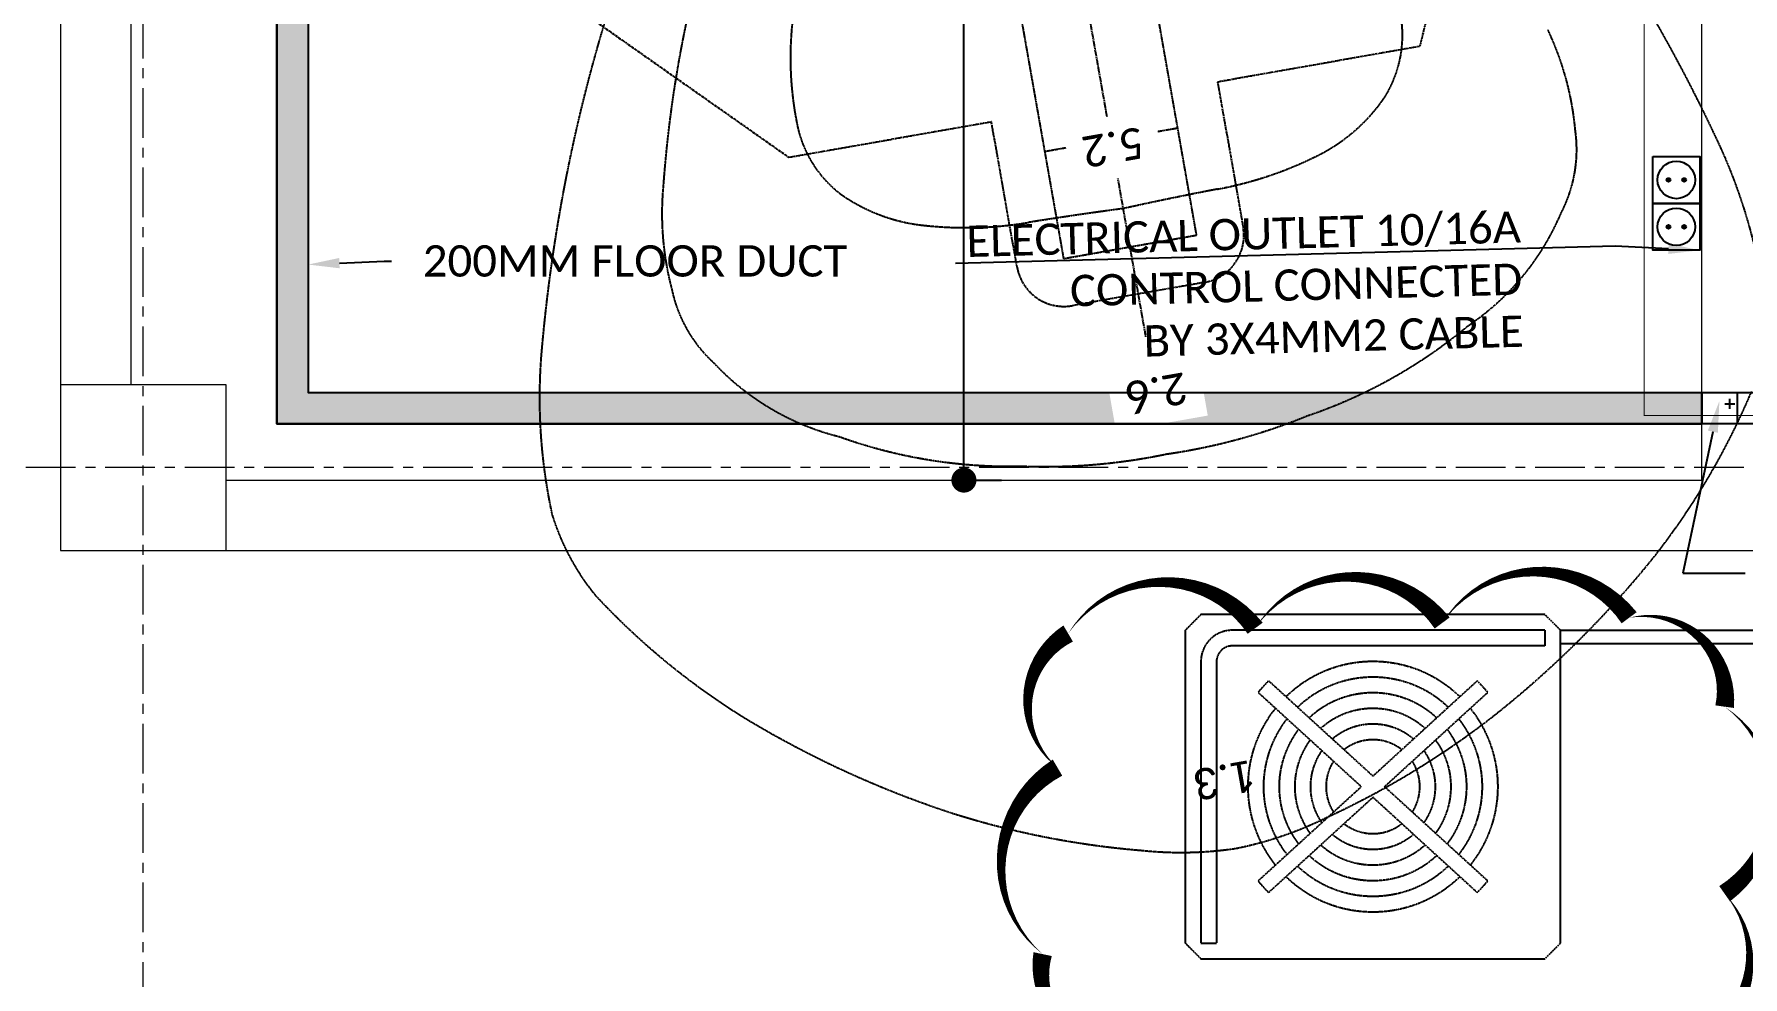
# Model space of a CAD drawing. Header units: millimetres. Extents: x 26027 to 581921, y 7230 to 233891.
# Drawn here: x 451104 to 456567, y 140717 to 143731 of the extents above; entities that cross this region are included whole.
import ezdxf
from ezdxf import colors
from ezdxf.entities.mleader import LeaderData, LeaderLine
from ezdxf.math import Vec2, Vec3

# ---------------------------------------------------------------- set-up
doc = ezdxf.new("R2010")
doc.units = ezdxf.units.MM
doc.header["$LTSCALE"] = 5
doc.set_wipeout_variables(frame=1)
for name, pattern in [('AXES2', [1.125, 0.75, -0.125, 0.125, -0.125]), ('CACHE', [0.375, 0.25, -0.125]), ('CENTER', [50.8, 31.75, -6.35, 6.35, -6.35]), ('FANTOME', [2.5, 1.25, -0.25, 0.25, -0.25, 0.25, -0.25])]:
    doc.linetypes.add(name, pattern=pattern)
for name, color, linetype in [('axes', 9, 'Continuous'), ('GE-CLEARANCE', 83, 'FANTOME'), ('GE-ELEC_EQUIPMENT', 232, 'Continuous'), ('GE-EQUIPMENT_INSERTION', 140, 'Continuous'), ('GE-EQUIPMENT_MOVEMENT', 241, 'CACHE'), ('GE-MAIN_AXIS', 83, 'AXES2'), ('GE-MM-SCATTER_LINES', 222, 'CACHE'), ('GE-STRUCTURAL_ELEMENTS_CEILING', 204, 'CACHE')]:
    doc.layers.add(name, color=color, linetype=linetype)
doc.layers.add('E-POWR', color=7, linetype='Continuous', lineweight=9, true_color=0x4e7e3e)
doc.layers.add('REV 01', color=7, linetype='Continuous', lineweight=0, true_color=0xe41b4d)
doc.layers.add('GE-DESIGNER_WARNING', color=1, linetype='Continuous', plot=False)
doc.layers.add('Structure', color=20, linetype='Continuous', lineweight=5)
doc.layers.add('Walls', color=32, linetype='Continuous', lineweight=5)
doc.styles.add('GE-TEXT', font='calibri.ttf')
doc.styles.add('ROMANS', font='romans', dxfattribs={"width": 0.8, "height": 100})
doc.styles.get("Standard").update_dxf_attribs({"font": 'calibri.ttf'})
doc.dimstyles.new('100', dxfattribs={"dimscale": 0.8, "dimtxt": 180, "dimasz": 100, "dimexe": 150, "dimexo": 0, "dimgap": 100, "dimtad": 1, "dimtih": 1, "dimtoh": 1, "dimdec": 0, "dimzin": 0, "dimdsep": 46, "dimtxsty": 'ROMANS', "dimblk": 'DOT', "dimcen": 0, "dimclrd": 180, "dimclre": 180, "dimclrt": 180, "dimazin": 0, "dimtfac": 1, "dimtdec": 0, "dimtix": 1, "dimtmove": 2, "dimatfit": 3, "dimldrblk": 'DOT', "dimfxl": 1, "dimtolj": 1, "dimtzin": 0, "dimarcsym": 0})

# ---------------------------------------------------------------- blocks, each defined once
blk = doc.blocks.new('_Dot')
at = {"color": 0, "linetype": 'ByBlock', "lineweight": -2}
blk.add_line((-0.5, 0), (-1, 0), dxfattribs=at)
at = {"color": 0, "linetype": 'ByBlock', "const_width": 0.5}
blk.add_lwpolyline([(-0.25, 0, 1), (0.25, 0, 1)], format="xyb", close=True, dxfattribs=at)
blk = doc.blocks.new('*D478')
at = {"layer": 'DEFPOINTS', "color": 0, "transparency": 16777216}
for p in [(452467.5, 149660.3, 2.4), (454077, 142305.3, 2.4), (454077, 142305.3)]:
    blk.add_point(p, dxfattribs=at)
at = {"layer": 'GE-DESIGNER_WARNING', "color": 180, "lineweight": -2, "transparency": 16777216}
for p, q in [((452467.5, 149660.3), (454197, 149660.3)), ((454077, 149580.3), (454077, 146112.8)), ((454077, 142385.3), (454077, 145852.8)), ((454077, 142305.3), (454197, 142305.3))]:
    blk.add_line(p, q, dxfattribs=at)
at = {"layer": 'GE-DESIGNER_WARNING', "color": 180, "lineweight": -2, "transparency": 16777216, "xscale": 80, "yscale": 80, "zscale": 80}
for p, rotation in [((454077, 149660.3), 90), ((454077, 142305.3), 270)]:
    blk.add_blockref('_Dot', p, dxfattribs=dict(at, rotation=rotation))
at = {"layer": 'GE-DESIGNER_WARNING', "color": 180, "lineweight": 0, "transparency": 16777216, "insert": (454077, 145982.8), "char_height": 100, "attachment_point": 5, "style": 'ROMANS'}
blk.add_mtext('\\A1;7355', dxfattribs=at)
blk = doc.blocks.new('GE-EUR02909')
at = {"layer": 'GE-CLEARANCE'}
blk.add_lwpolyline([(-367, 1538), (-367, 2010.4, -0.414214), (-215, 2162.4), (215, 2162.4, -0.414214), (367, 2010.4), (367, 1538)], format="xyb", dxfattribs=at)
blk.add_lwpolyline([(-367, 1538), (-1025, 1538), (-1425, 624), (-1425, -3055.6), (-500, -4055.6), (500, -4055.6), (1425, -3055.6), (1425, -883.2), (1935.1, -384), (1935.1, 624), (1025, 1538), (367, 1538)], dxfattribs=at)
at = {"layer": 'GE-EQUIPMENT_MOVEMENT'}
for points in [[(-215, 1662.4), (-215, 2010.4), (215, 2010.4), (215, 1662.4)], [(-215, 624), (-215, 1662.4), (215, 1662.4), (215, 624)]]:
    blk.add_lwpolyline(points, dxfattribs=at)
at = {"layer": 'GE-MAIN_AXIS'}
blk.add_line((0, 2301.6), (0, -3908.2), dxfattribs=at)
blk = doc.blocks.new('GE-EUR02460')
at = {"layer": 'GE-MM-SCATTER_LINES', "color": 232, "char_height": 100, "attachment_point": 5, "style": 'GE-TEXT', "bg_fill": 3, "box_fill_scale": 1.5, "bg_fill_color": 256, "bg_fill_transparency": 0}
for s, insert in [('1.3', (-2.3, 3740.6)), ('2.6', (-2.3, 2483.1)), ('5.2', (-2.3, 1686.4))]:
    blk.add_mtext(s, dxfattribs=dict(at, insert=insert))
at = {"layer": 'GE-MM-SCATTER_LINES'}
for points in [[(-2657.8, -1614.2, -0.03216), (-1967.8, -837.7, -0.045456), (-931.8, 0, -0.017391), (-1419.6, 803.5, -0.062199), (-1906.1, 1991.6, -0.077787), (-1968.8, 2530.9, -0.097279)], [(-1877, 2809.7, -0.066731), (-1477.7, 3276.4, -0.05671), (-876.5, 3692.3, -0.056657), (-300.6, 3915.3, -0.064166), (-0.1, 3961.9, -0.064166), (300.5, 3915.3, -0.056657), (876.4, 3692.3, -0.05671), (1477.5, 3276.4, -0.066731), (1876.9, 2809.7, -0.097279), (1968.7, 2530.9, -0.077787), (1905.9, 1991.6, -0.062199), (1419.5, 803.5, -0.017391), (931.6, 0, -0.045456), (1967.7, -837.7, -0.03216), (2657.7, -1614.2, -0.056435), (3120, -2375.1, -0.080983), (3302.7, -3019.9, -0.08099), (3294.1, -3308.8, -0.104284), (3173.5, -3515.9, -0.10881), (2769.6, -3750, -0.052925), (1940, -3915, -0.025926), (-0.1, -3987, -0.025926)], [(1231.4, 957, 0.041082), (1436, 1557.8, 0.088425), (1466.6, 1888.6, 0.156282), (1376.8, 2141.1, 0.144993), (1021.4, 2445, 0.092539), (462.5, 2639.7, 0.061247), (-0.1, 2681.8, 0.061247), (-462.7, 2639.7, 0.092539), (-1021.6, 2445, 0.144993), (-1377, 2141.1, 0.156282), (-1466.8, 1888.6, 0.088425), (-1436.2, 1557.8, 0.041082)], [(-980.1, 1454.5, -0.169962), (-883.4, 1681.2, -0.13336), (-627.5, 1830, -0.06707), (-307.1, 1876.1, 0.006306), (-0.1, 1885.1, 0.006306), (307, 1876.1, -0.06707), (627.3, 1830, -0.13336), (883.3, 1681.2, -0.169962), (979.9, 1454.5, -0.08037), (939.1, 1115.7, -0.039275)]]:
    blk.add_lwpolyline(points, format="xyb", dxfattribs=at)
blk = doc.blocks.new('CHILLER')
at = {"layer": 'GE-STRUCTURAL_ELEMENTS_CEILING', "color": 232, "linetype": 'CACHE'}
for p, q in [((550, 1050), (-450, 1050)), ((550, 1050), (550, 1000)), ((550, 1000), (-450, 1000)), ((-550, 950), (-550, 50)), ((-500, 950), (-500, 50)), ((-550, 50), (-500, 50))]:
    blk.add_line(p, q, dxfattribs=at)
at = {"layer": 'GE-STRUCTURAL_ELEMENTS_CEILING', "color": 232}
for p, q in [((0, 583.9), (-333.4, 888.3)), ((0, 583.9), (333.4, 888.3)), ((-37.1, 550), (-367.2, 851.4)), ((37.1, 550), (367.2, 851.4)), ((-367.2, 248.6), (-37.1, 550)), ((367.2, 248.6), (37.1, 550)), ((-333.4, 211.7), (0, 516.1)), ((333.4, 211.7), (0, 516.1))]:
    blk.add_line(p, q, dxfattribs=at)
blk.add_lwpolyline([(-550, 0), (550, 0), (600, 50), (600, 1050), (550, 1100), (-550, 1100), (-600, 1050), (-600, 50)], close=True, dxfattribs=at)
at = {"layer": 'GE-STRUCTURAL_ELEMENTS_CEILING', "color": 232, "linetype": 'CACHE'}
for radius in [100, 50]:
    blk.add_arc((-450, 950), radius, 90, 180, dxfattribs=at)
at = {"layer": 'GE-STRUCTURAL_ELEMENTS_CEILING', "color": 232}
for radius, start, end in [(400, 45.9808, 134.0192), (475, 134.5856, 140.6195), (350, 46.4935, 133.5065), (475, 39.3805, 45.4144), (300, 47.1776, 132.8224), (400, 141.1859, 218.8141), (350, 141.6986, 218.3014), (250, 48.1366, 131.8634), (350, 321.6986, 38.3014), (400, 321.1859, 38.8141), (300, 142.3828, 217.6172), (200, 49.5782, 130.4218), (300, 322.3828, 37.6172), (250, 143.3417, 216.6583), (200, 144.7833, 215.2167), (150, 51.9915, 128.0085), (200, 324.7833, 35.2167), (250, 323.3417, 36.6583), (150, 147.1966, 212.8034), (150, 327.1966, 32.8034), (200, 229.5782, 310.4218), (150, 231.9915, 308.0085), (300, 227.1776, 312.8224), (250, 228.1366, 311.8634), (350, 226.4935, 313.5065), (475, 219.3805, 225.4144), (400, 225.9808, 314.0192), (475, 314.5856, 320.6195)]:
    blk.add_arc((0, 550), radius, start, end, dxfattribs=at)
blk = doc.blocks.new('GE-230V_PLUG_1_50')
blk.add_wipeout([(0, 150), (150, 150), (150, 0), (0, 0)]).dxf.layer = 'GE-ELEC_EQUIPMENT'
at = {"layer": 'GE-ELEC_EQUIPMENT'}
h = blk.add_hatch(color=256, dxfattribs=at)
h.dxf.hatch_style = 1
h.paths.add_polyline_path([(56, 75, 1), (44, 75, 1)])
h.paths.add_polyline_path([(106, 75, 1), (94, 75, 1)])
blk.add_lwpolyline([(150, 0), (0, 0), (0, 150), (150, 150), (150, 0)], dxfattribs=at)
for centre, radius in [((75, 75), 60), ((50, 75), 6), ((100, 75), 6)]:
    blk.add_circle(centre, radius, dxfattribs=at)

msp = doc.modelspace()

# ---------------------------------------------------------------- hatches: boundary and pattern name
h = msp.add_hatch(color=232)
h.paths.add_polyline_path([(452720.1, 142585.4), (451980.3, 142585.4), (451980.3, 145653, -0.003864), (451880.3, 145727.9), (451880.3, 142485.4), (452721.9, 142485.4, -0.014247)])
h.paths.add_polyline_path([(453382.7, 142585.4), (452720.1, 142585.4, 0.014247), (452721.9, 142485.4), (453556, 142485.4, -0.060991)])
h.paths.add_polyline_path([(455357.1, 142585.4), (453382.7, 142585.4, 0.060991), (453556, 142485.4), (455108.3, 142485.4, 0.009163), (455173.3, 142510.6, 0.030789)])
h.paths.add_polyline_path([(456435.8, 142585.4), (455357.1, 142585.4, -0.030789), (455173.3, 142510.6, -0.009163), (455108.3, 142485.4), (456435.8, 142485.4)])
h.paths.add_polyline_path([(451980.3, 148629.6, 0.001377), (451880.3, 148604.2), (451880.3, 145727.9, 0.003864), (451980.3, 145653)])
h.paths.add_polyline_path([(451980.3, 150186.6), (453418.2, 150186.6), (453418.2, 150286.6), (451880.3, 150286.6), (451880.3, 148604.2, -0.001377), (451980.3, 148629.6)])
h.paths.add_polyline_path([(480248.8, 158948.2), (476718.5, 158947.5), (476733, 158310.1), (476833, 158310.1), (476820.8, 158847.5), (480248.8, 158848.2)])
h.paths.add_polyline_path([(480167.2, 158745.9), (480673, 158745.9), (480673, 159055), (480167.2, 159055)], flags=9)
h.paths.add_polyline_path([(475783.7, 158497.2), (478858.2, 158497.2), (478858.2, 158681.7), (475783.7, 158681.7)], flags=9)

# ---------------------------------------------------------------- linework, layer by layer
at = {"layer": 'axes', "linetype": 'CENTER', "lineweight": 0}
for p, q in [((451453.1, 120285.6, 2.4), (451453.1, 160790.3, 2.4)), ((581030.5, 142345.3, 2.4), (449113.3, 142345.3, 2.4))]:
    msp.add_line(p, q, dxfattribs=at)
at = {"layer": 'Structure', "elevation": 2.4}
msp.add_lwpolyline([(451188.1, 142080.3), (451718.1, 142080.3), (451718.1, 142610.3), (451188.1, 142610.3)], close=True, dxfattribs=at)
at = {"layer": 'Walls'}
for p, q in [((451188.1, 149280.3, 2.4), (451188.1, 142610.3, 2.4)), ((451413.1, 149280.3, 2.4), (451413.1, 142610.3, 2.4)), ((456435.8, 142305.3, 2.4), (456435.8, 148110.3, 2.4)), ((451718.1, 142305.3, 2.4), (456435.8, 142305.3, 2.4)), ((451718.1, 142080.3, 2.4), (456735.8, 142080.3, 2.4))]:
    msp.add_line(p, q, dxfattribs=at)

# ---------------------------------------------------------------- block references
at = {"layer": 'GE-EQUIPMENT_INSERTION', "rotation": 189.9999999999999}
msp.add_blockref('GE-EUR02909', (454259.3, 145029.8), dxfattribs=at)

# ---------------------------------------------------------------- dimensions: what is measured, and where the dimension line sits
at = {"layer": 'GE-DESIGNER_WARNING', "lineweight": 0}
dim = msp.add_linear_dim(base=(454077, 142305.3), p1=(452467.5, 149660.3, 2.4), p2=(454077, 142305.3, 2.4), angle=90, dimstyle='100', dxfattribs=at)
dim.commit()
dim.dimension.update_dxf_attribs({"geometry": '*D478', "text_midpoint": (454077, 145982.8)})

# ---------------------------------------------------------------- next in the draw order: block references
at = {"layer": 'GE-EQUIPMENT_INSERTION', "rotation": 189.9999999999999}
msp.add_blockref('GE-EUR02460', (454259.3, 145029.8), dxfattribs=at)

# ---------------------------------------------------------------- next in the draw order: hatches: boundary and pattern name
h = msp.add_hatch()
h.set_pattern_fill('CROSS', color=85, scale=10, style=0)
h.set_pattern_definition([(0, (368880, 104830), (63.5, 63.5), [31.75, -95.25]), (90, (368895.875, 104814.125), (-63.5, 63.5), [31.75, -95.25])])
h.paths.add_polyline_path([(456549, 142585.4), (456435.8, 142585.4), (456435.8, 142512), (456549, 142512)])

# ---------------------------------------------------------------- next in the draw order: linework, layer by layer
at = {"color": 1}
for points in [[(453418.2, 150286.6), (451880.3, 150286.6), (451880.3, 142485.4)], [(453418.2, 150186.6), (451980.3, 150186.6), (451980.3, 142585.4)], [(451980.3, 142585.4), (456435.8, 142585.4)], [(451880.3, 142485.4), (456435.8, 142485.4)]]:
    msp.add_lwpolyline(points, dxfattribs=at)
at = {"color": 85}
for points in [[(456435.8, 142585.4), (456435.8, 142485.4)], [(456549, 142585.4), (457585.6, 142585.4)]]:
    msp.add_lwpolyline(points, dxfattribs=at)
for points in [[(456435.8, 142585.4), (456549, 142585.4), (456549, 142485.4), (456435.8, 142485.4)], [(456435.8, 142585.4), (456435.8, 142585.4), (456435.8, 142485.4), (456435.8, 142485.4)]]:
    msp.add_lwpolyline(points, close=True, dxfattribs=at)
at = {"color": 85, "elevation": 2.4}
msp.add_lwpolyline([(457685.6, 142485.4), (456549, 142485.4)], dxfattribs=at)
at = {"layer": 'E-POWR', "const_width": 3}
msp.add_lwpolyline([(452677.3, 150019.3), (455195.6, 150019.3), (456252.2, 150019.3), (456251.8, 147761), (456252.2, 142512), (462092.6, 142512), (462092.6, 142626.8), (462463.7, 142627)], dxfattribs=at)
at = {"layer": 'REV 01', "elevation": 0}
msp.add_lwpolyline([(454410.3, 141814.9, 0, 59.8, -0.520567), (455008.2, 141831.7, 0, 59.8, -0.520567), (455606.1, 141848.5, 0, 59.8, -0.520567), (456204, 141865.3, 0, 59.8, -0.520567), (456509.2, 141581, 0, 59.8, -0.520567), (456509.2, 140982.9, 0, 59.8, -0.520567), (456400.4, 140493.6, 0, 59.8, -0.520567), (455802.3, 140493.6, 0, 59.8, -0.520567), (455204.1, 140493.6, 0, 59.8, -0.520567), (454606, 140493.6, 0, 59.8, -0.520567), (454328.7, 140789.9, 0, 59.8, -0.520567), (454376.2, 141386.2, 0, 59.8, -0.520567)], format="xyseb", close=True, dxfattribs=at)

# ---------------------------------------------------------------- next in the draw order: block references
at = {"layer": 'GE-STRUCTURAL_ELEMENTS_CEILING'}
msp.add_blockref('CHILLER', (455384.7, 140775.2), dxfattribs=at)

# ---------------------------------------------------------------- next in the draw order: leaders
at = {"layer": 'E-POWR'}
ml = msp.add_multileader_mtext('Standard', dxfattribs=at)
ml.set_content('POWER CABLE TRAY\\P100x50mm WITH \\PVERTICAL PORTION OF \\PHEIGHT 2M FROM CEILING', color=256)
ml.set_leader_properties()
ml.build(insert=Vec2(0, 0))
ml.multileader.update_dxf_attribs({"text_right_attachment_type": 6, "dogleg_length": 200, "arrow_head_size": 100})
ctx = ml.context
ctx.base_point, ctx.char_height, ctx.arrow_head_size, ctx.landing_gap_size, ctx.plane_origin = Vec3(456575.4, 142007.9), 100, 100, 100, Vec3(462223.2, 141569.6)
ctx.right_attachment = 6
notes = []
notes.append((ctx, [(0, (1, 1, 0), (456375.4, 142007.9), (1, 0), 200, [(0, [(456492.4, 142557.9)], 0, [])])]))
ctx.mtext.insert, ctx.mtext.width, ctx.mtext.defined_height, ctx.mtext.flow_direction = Vec3(456675.4, 142058.6), 2204.136, 405.7, 5
for ctx, leaders in notes:
    for number, flags, end, landing, length, lines in leaders:
        leader = LeaderData()
        leader.index, (leader.has_last_leader_line, leader.has_dogleg_vector, leader.attachment_direction) = number, flags
        leader.last_leader_point, leader.dogleg_vector, leader.dogleg_length = Vec3(end), Vec3(landing), length
        for number, points, colour, breaks in lines:
            line = LeaderLine()
            line.index, line.vertices, line.color, line.breaks = number, Vec3.list(points), colors.encode_raw_color(colour), breaks
            leader.lines.append(line)
        ctx.leaders.append(leader)

# ---------------------------------------------------------------- next in the draw order: block references
at = {"layer": 'GE-ELEC_EQUIPMENT', "rotation": 180}
msp.add_blockref('GE-230V_PLUG_1_50', (456429.8, 143340, -7.1), dxfattribs=at)

# ---------------------------------------------------------------- next in the draw order: block references
msp.add_blockref('GE-230V_PLUG_1_50', (456429.8, 143190, -7.1), dxfattribs=at)

# ---------------------------------------------------------------- next in the draw order: linework, layer by layer
at = {"color": 232}
msp.add_lwpolyline([(456435.8, 142585.4), (456435.8, 142485.4), (451880.3, 142485.4), (451880.3, 150286.6), (453418.2, 150286.6), (453418.2, 150186.6), (451980.3, 150186.6), (451980.3, 142585.4), (456435.8, 142585.4)], dxfattribs=at)
at = {"layer": 'GE-STRUCTURAL_ELEMENTS_CEILING', "color": 232, "linetype": 'CACHE'}
msp.add_lwpolyline([(455984.7, 141825.2), (460112.4, 141825.2), (460112.4, 143633), (462854.5, 143633)], dxfattribs=at)
at = {"layer": 'GE-STRUCTURAL_ELEMENTS_CEILING', "color": 232, "linetype": 'CACHE', "elevation": 2.4}
msp.add_lwpolyline([(462886.9, 143633), (462886.9, 143603.2), (460153.1, 143603.2), (460153.1, 141782.1), (455984.7, 141782.1)], dxfattribs=at)

# ---------------------------------------------------------------- next in the draw order: leaders
at = {"layer": 'E-POWR'}
ml = msp.add_multileader_mtext('Standard', dxfattribs=at)
ml.set_content('ELECTRICAL OUTLET 10/16A\\PCONTROL CONNECTED \\PBY 3X4MM2 CABLE', color=256)
ml.set_leader_properties()
ml.build(insert=Vec2(0, 0))
ml.multileader.update_dxf_attribs({"text_right_attachment_type": 6, "dogleg_length": 200, "arrow_head_size": 100})
ctx = ml.context
ctx.base_point, ctx.char_height, ctx.arrow_head_size, ctx.landing_gap_size, ctx.plane_origin, ctx.plane_x_axis, ctx.plane_y_axis = Vec3(453981.9, 143064.9, -7.1), 100, 100, 100, Vec3(450968.2, 142092, -7.1), Vec3(0.999655, 0.026283), Vec3(-0.026283, 0.999655)
ctx.right_attachment, ctx.text_align_type = 6, 2
notes = []
notes.append((ctx, [(0, (1, 1, 0), (456159.2, 143052.9, -7.1), (-0.999655, -0.026283), 200, [(0, [(456429.8, 143040, -7.1)], 0, [])])]))
ctx.mtext.insert, ctx.mtext.text_direction, ctx.mtext.rotation, ctx.mtext.width, ctx.mtext.defined_height, ctx.mtext.alignment, ctx.mtext.flow_direction = Vec3(455856.2, 143165, -7.1), Vec3(0.999655, 0.026283), 0.026286, 4695.582, 338, 3, 5
ml = msp.add_multileader_mtext('Standard', dxfattribs=at)
ml.set_content('{\\C232;200MM FLOOR DUCT}', color=256)
ml.set_leader_properties()
ml.build(insert=Vec2(0, 0))
ml.multileader.update_dxf_attribs({"text_right_attachment_type": 6, "dogleg_length": 200, "arrow_head_size": 100})
ctx = ml.context
ctx.base_point, ctx.char_height, ctx.arrow_head_size, ctx.landing_gap_size, ctx.plane_origin = Vec3(452247, 143005.3), 100, 100, 100, Vec3(457759.5, 142190.2)
ctx.right_attachment = 6
notes.append((ctx, [(0, (1, 1, 0), (452223.1, 143005.3), (1, 0), 23.8, [(0, [(451980.3, 142994.4)], 0, [])])]))
ctx.mtext.insert, ctx.mtext.width, ctx.mtext.defined_height, ctx.mtext.flow_direction = Vec3(452347, 143056), 4695.582, 338, 5
for ctx, leaders in notes:
    for number, flags, end, landing, length, lines in leaders:
        leader = LeaderData()
        leader.index, (leader.has_last_leader_line, leader.has_dogleg_vector, leader.attachment_direction) = number, flags
        leader.last_leader_point, leader.dogleg_vector, leader.dogleg_length = Vec3(end), Vec3(landing), length
        for number, points, colour, breaks in lines:
            line = LeaderLine()
            line.index, line.vertices, line.color, line.breaks = number, Vec3.list(points), colors.encode_raw_color(colour), breaks
            leader.lines.append(line)
        ctx.leaders.append(leader)

doc.saveas('drawing.dxf')
